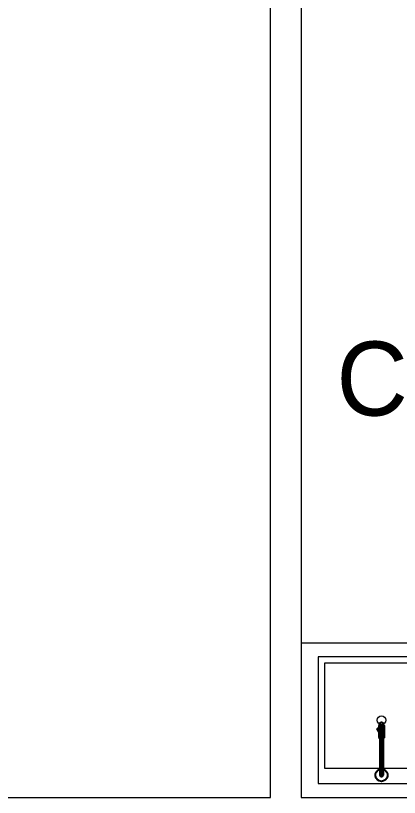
# Model space of a CAD drawing. Header units: metres. Extents: x 2999 to 3109, y 1752 to 1796.
# Drawn here: x 3009.53 to 3010.775, y 1759.714 to 1762.247 of the extents above; entities that cross this region are included whole.
import ezdxf

# ---------------------------------------------------------------- set-up
doc = ezdxf.new("R2010")
doc.units = ezdxf.units.M
doc.layers.add('Lay Out', color=31, linetype='Continuous')
doc.layers.add('PAREDES', color=7, linetype='Continuous')
doc.styles.add('PADRAO MK', font='')
doc.styles.get('PADRAO MK').set_extended_font_data('AvantGarde Bk BT')

# ---------------------------------------------------------------- blocks, each defined once
blk = doc.blocks.new('torneira 00')
at = {"layer": 'Lay Out'}
for p, q in [((-0.0049, -0.1393), (-0.0049, -0.0199)), ((-0.0033, -0.1387), (-0.0033, -0.0163)), ((0, -0.1381), (0, -0.0149)), ((0.0037, -0.1386), (0.0037, -0.0165)), ((0.0051, -0.1391), (0.0051, -0.0199)), ((-0.0018, -0.1501), (-0.0136, -0.1708)), ((0, -0.151), (-0.0118, -0.1717)), ((-0.0086, -0.1621), (-0.0086, -0.1418)), ((-0.0074, -0.1823), (-0.0074, -0.1426)), ((-0.0048, -0.1838), (-0.0048, -0.1438)), ((-0.0001, -0.1848), (-0.0001, -0.1446)), ((0.0046, -0.1839), (0.0046, -0.1437)), ((0.0074, -0.1825), (0.0074, -0.1423)), ((0.0086, -0.1816), (0.0086, -0.1414)), ((-0.0086, -0.1814), (-0.0086, -0.1661)), ((-0.0057, -0.1834), (-0.0057, -0.19)), ((0.0058, -0.1834), (0.0058, -0.19))]:
    blk.add_line(p, q, dxfattribs=at)
for centre, radius, start, end in [((0, -0.0199), 0.0199, 284.6096, 255.5383), ((0.0001, -0.0199), 0.005, 0.2444, 179.7148), ((0.0001, -0.0897), 0.005, 0.2444, 179.7148), ((-0.0012, -0.1512), 0.00127, 11.3567, 115.5731), ((-0.0125, -0.1709), 0.00109, 176.6381, 310.2917), ((0, -0.1796), 0.0119, 241.1536, 298.8464)]:
    blk.add_arc(centre, radius, start, end, dxfattribs=at)
at = {"layer": 'Lay Out', "ltscale": 0.6}
for centre, radius, start, end in [((0.0002, -0.1507), 0.0126, 48.0935, 134.6113), ((-0.0002, -0.1308), 0.0138, 232.8261, 309.8787), ((0.0001, -0.1719), 0.0128, 227.2491, 311.4193)]:
    blk.add_arc(centre, radius, start, end, dxfattribs=at)

msp = doc.modelspace()

# ---------------------------------------------------------------- linework, layer by layer
at = {"layer": 'PAREDES', "color": 253, "lineweight": 0}
for p, q in [((3010.3566, 1759.7136), (3010.3566, 1763.1232)), ((3010.4566, 1763.1232), (3010.4566, 1759.7136)), ((3011.5566, 1760.2136), (3010.4566, 1760.2136)), ((3010.4566, 1760.2136), (3010.4566, 1759.7136)), ((3006.4966, 1759.7136), (3010.3566, 1759.7136)), ((3010.4566, 1759.7136), (3013.1566, 1759.7136)), ((3010.4566, 1759.7136), (3011.5566, 1759.7136))]:
    msp.add_line(p, q, dxfattribs=at)
for points in [[(3010.7123, 1759.7586), (3010.9217, 1759.7586), (3010.9217, 1760.1686), (3010.5117, 1760.1686), (3010.5117, 1759.7586), (3010.7123, 1759.7586)], [(3010.7212, 1759.8086), (3010.9017, 1759.8086), (3010.9017, 1760.1486), (3010.5317, 1760.1486), (3010.5317, 1759.8086), (3010.7123, 1759.8086)]]:
    msp.add_lwpolyline(points, dxfattribs=at)
msp.add_circle((3010.7167, 1759.9636), 0.0139, dxfattribs=at)

# ---------------------------------------------------------------- block references
at = {"layer": 'PAREDES', "color": 253, "lineweight": 0, "extrusion": (0, 0, -1), "zscale": -1, "rotation": 180}
msp.add_blockref('torneira 00', (-3010.7167, 1759.7654), dxfattribs=at)

# ---------------------------------------------------------------- texts
at = {"layer": 'PAREDES', "color": 253, "lineweight": 0, "style": 'PADRAO MK'}
msp.add_text('Cons. 12', height=0.24, dxfattribs=at).set_placement((3010.5707, 1760.9509))

doc.saveas('drawing.dxf')
